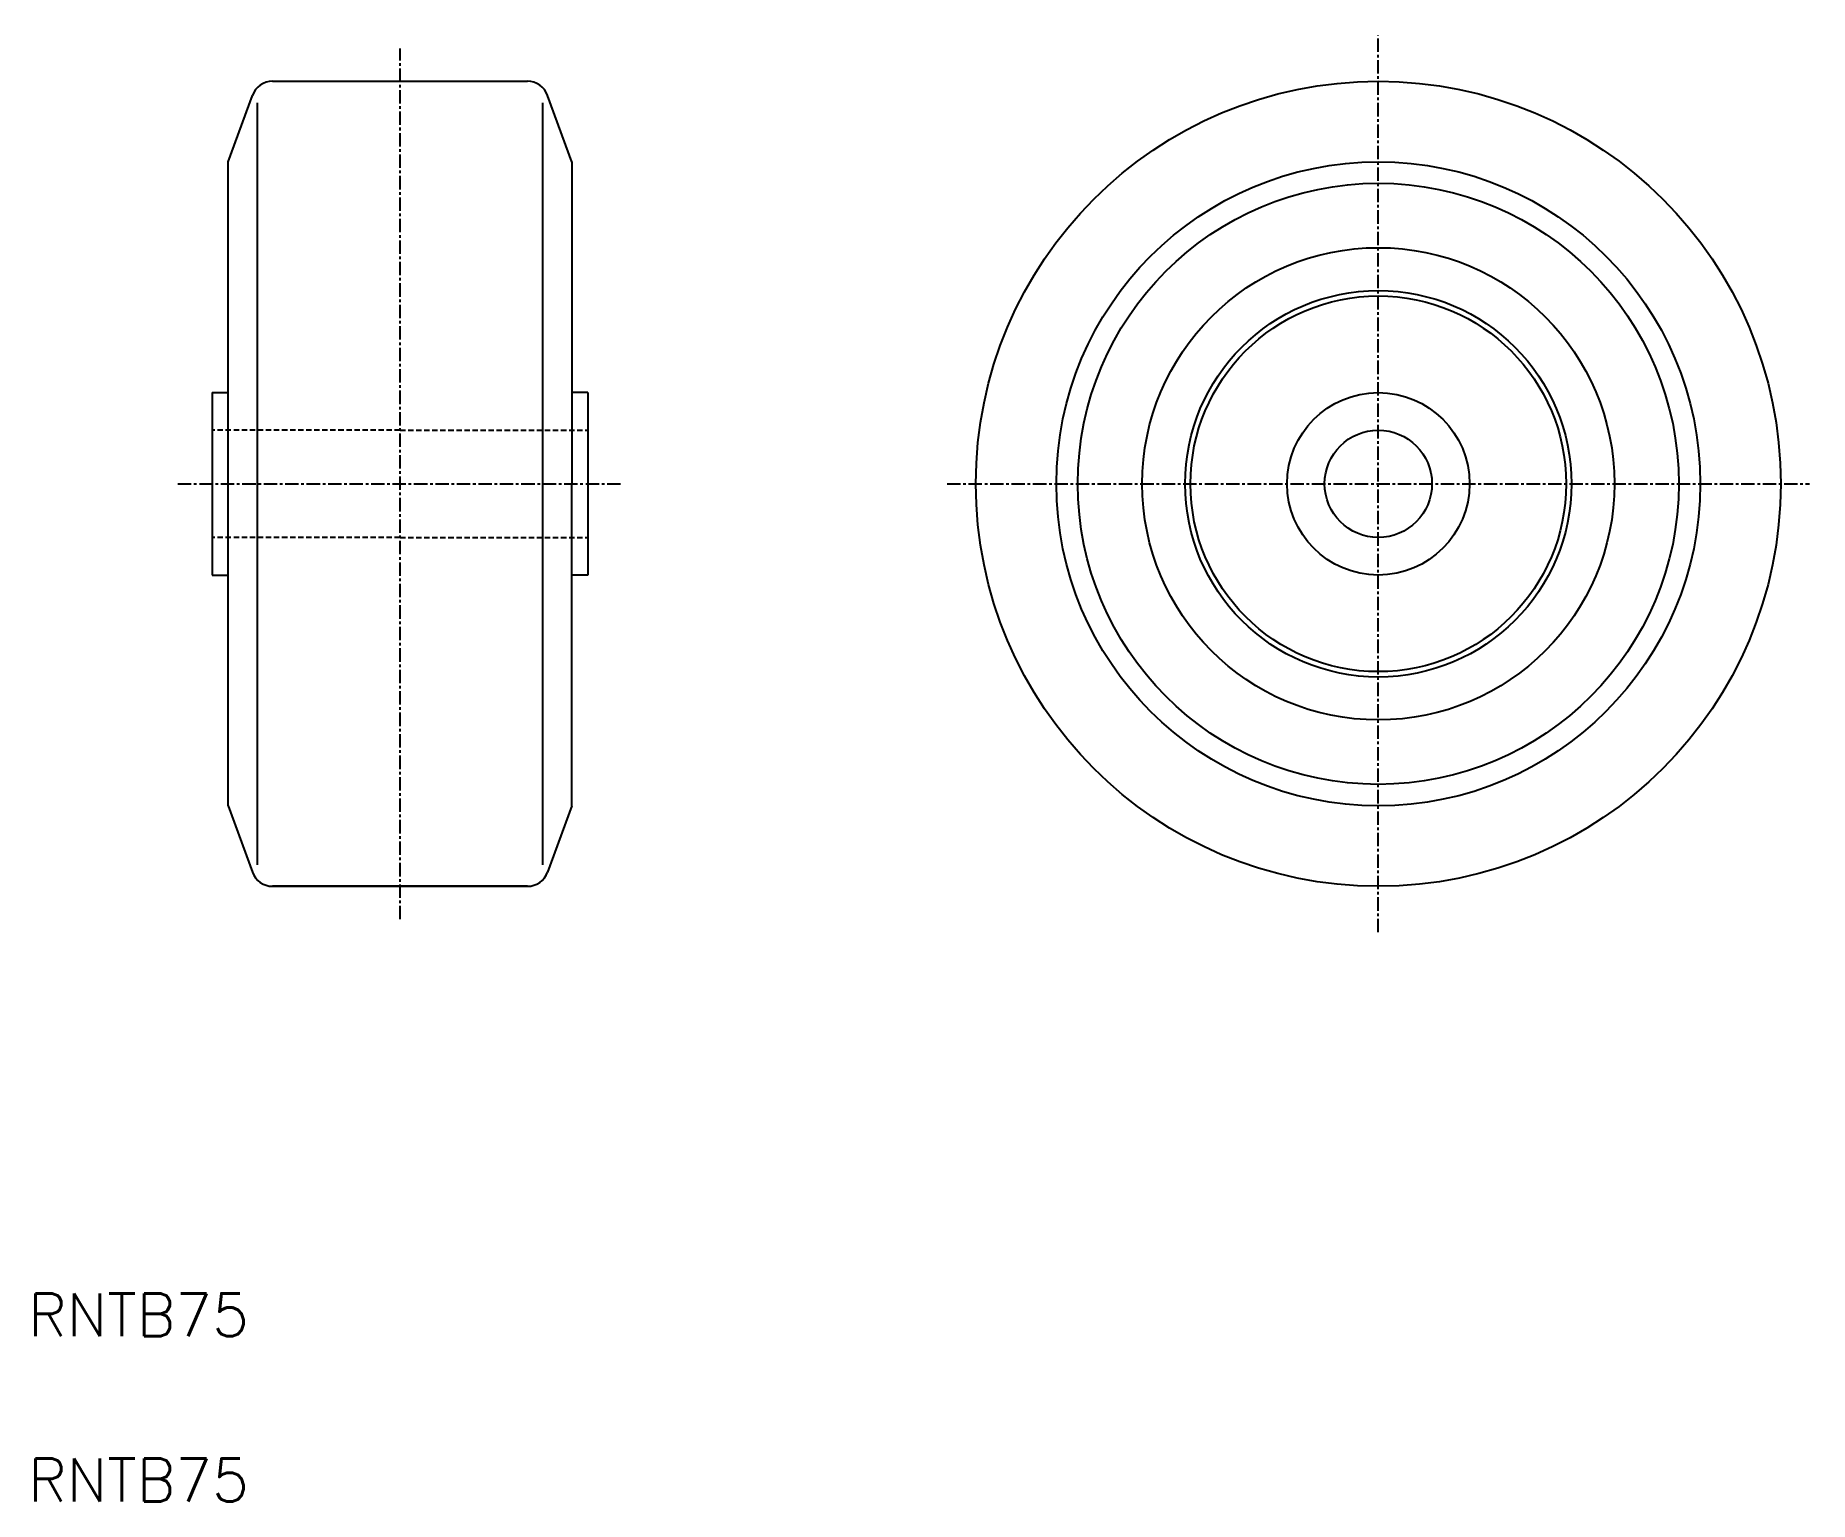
# Model space of a CAD drawing. Extents: x 131 to 297, y 61 to 197.
import ezdxf

# ---------------------------------------------------------------- set-up
doc = ezdxf.new("R2010")
doc.units = 0
doc.linetypes.add('CENTER', pattern=[2, 1.25, -0.25, 0.25, -0.25])
doc.linetypes.add('DASHED', pattern=[0.75, 0.5, -0.25])
doc.layers.get('0').update_dxf_attribs({"linetype": 'CONTINUOUS'})
doc.layers.add('CENTER', color=1, linetype='CENTER')
doc.styles.get("Standard").update_dxf_attribs({"font": 'txt.shx'})

msp = doc.modelspace()

# ---------------------------------------------------------------- linework, layer by layer
at = {"color": 7, "linetype": 'CONTINUOUS'}
for p, q in [((153.47, 192.87), (177.21, 192.87)), ((149.34, 185.37), (151.59, 191.55)), ((152.07, 119.87), (152.07, 190.87)), ((178.61, 190.87), (178.61, 119.87)), ((181.34, 185.37), (179.09, 191.55)), ((149.34, 155.37), (149.34, 185.37)), ((181.34, 185.37), (181.34, 155.37)), ((147.84, 163.87), (149.34, 163.87)), ((147.84, 163.87), (147.84, 146.87)), ((182.84, 163.87), (181.34, 163.87)), ((182.84, 163.87), (182.84, 146.87)), ((149.34, 125.37), (149.34, 155.37)), ((181.34, 125.37), (181.34, 155.37)), ((147.84, 146.87), (149.34, 146.87)), ((182.84, 146.87), (181.34, 146.87)), ((149.34, 125.37), (151.59, 119.18)), ((181.34, 125.37), (179.09, 119.18)), ((177.21, 117.87), (153.47, 117.87)), ((153.47, 117.87), (177.21, 117.87))]:
    msp.add_line(p, q, dxfattribs=at)
at = {"color": 3, "linetype": 'DASHED'}
for p, q in [((165.34, 160.37), (147.84, 160.37)), ((165.34, 160.37), (182.84, 160.37)), ((165.34, 150.37), (147.84, 150.37)), ((165.34, 150.37), (182.84, 150.37))]:
    msp.add_line(p, q, dxfattribs=at)
at = {"color": 7, "linetype": 'CONTINUOUS'}
for radius in [37.5, 30, 28, 22, 18, 17.5, 8.5, 5]:
    msp.add_circle((256.5, 155.37), radius, dxfattribs=at)
for centre, start, end in [((153.47, 190.87), 90, 160), ((177.21, 190.87), 19.9999, 90), ((153.47, 119.87), 200, 270), ((177.21, 119.87), 270, 340)]:
    msp.add_arc(centre, 2, start, end, dxfattribs=at)
at = {"layer": 'CENTER', "color": 1, "linetype": 'CENTER'}
for p, q in [((256.5, 113.6), (256.5, 197.14)), ((165.34, 114.8), (165.34, 195.93)), ((144.64, 155.37), (186.05, 155.37)), ((216.32, 155.37), (296.68, 155.37))]:
    msp.add_line(p, q, dxfattribs=at)

# ---------------------------------------------------------------- texts
at = {"color": 7, "linetype": 'CONTINUOUS'}
for p in [(130.69, 75.95), (130.69, 60.56)]:
    msp.add_text('RNTB75', height=4, dxfattribs=at).set_placement(p)

doc.saveas('drawing.dxf')
